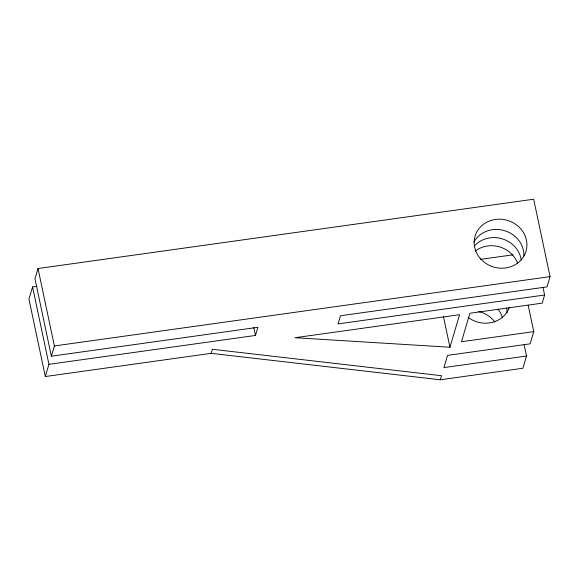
<?xml version="1.0" encoding="UTF-8"?>
<svg xmlns="http://www.w3.org/2000/svg" width="579" height="579" viewBox="0 0 579 579"><rect width="100%" height="100%" fill="white"/><g stroke="black" fill="none" stroke-linecap="round" stroke-linejoin="round"><path stroke-width="0.87" d="M37.034 286.287L32.562 286.909L28.95 299.111L45.328 376.531L211.161 353.342L440.308 379.781L522.917 368.23L526.535 356.027L524.111 344.592M542.928 287.097L544.607 295.015L338.078 323.9L340.488 315.765L547.01 286.88L550.05 276.632L533.672 199.219L38.011 268.526L34.972 278.774L51.35 356.194L257.879 327.316L255.469 335.451L48.94 364.329L45.328 376.531M51.35 356.194L54.39 345.945L38.011 268.526M211.161 353.342L212.37 349.275L441.509 375.713L440.308 379.781M449.948 347.241L459.581 314.708L294.979 337.723L449.948 347.241L443.434 316.452M528.178 305.234L533.758 331.622L530.147 343.825L447.538 355.376L443.919 367.578L526.535 356.027M544.607 295.015L542.197 303.15L469.909 313.261L461.477 341.733L533.758 331.622M480.794 259.327L512.922 254.832M54.39 345.945L550.05 276.632M253.79 327.533L255.469 335.451M32.562 286.909L48.94 364.329M474.194 246.249A26.547 24.325 16.5 0 1 501.942 238.743A26.547 24.325 16.5 0 1 521.259 260.058M473.875 242.065A26.547 24.325 16.5 0 1 503.947 230.493A26.547 24.325 16.5 0 1 523.879 255.94M475.323 251.033A26.547 24.325 16.5 0 1 517.677 263.467M509.238 307.681A26.547 24.325 16.5 0 1 468.201 317.401M506.676 308.064A26.547 24.325 16.5 0 1 507.009 312.884M497.969 309.121A26.547 24.325 16.5 0 1 502.521 317.907M478.587 311.516A26.547 24.325 16.5 0 1 494.871 321.996M480.715 258.958A26.547 24.325 16.5 0 0 525.522 252.69A26.547 24.325 16.5 0 0 495.429 219.455A26.547 24.325 16.5 0 0 480.715 258.958"/></g></svg>
